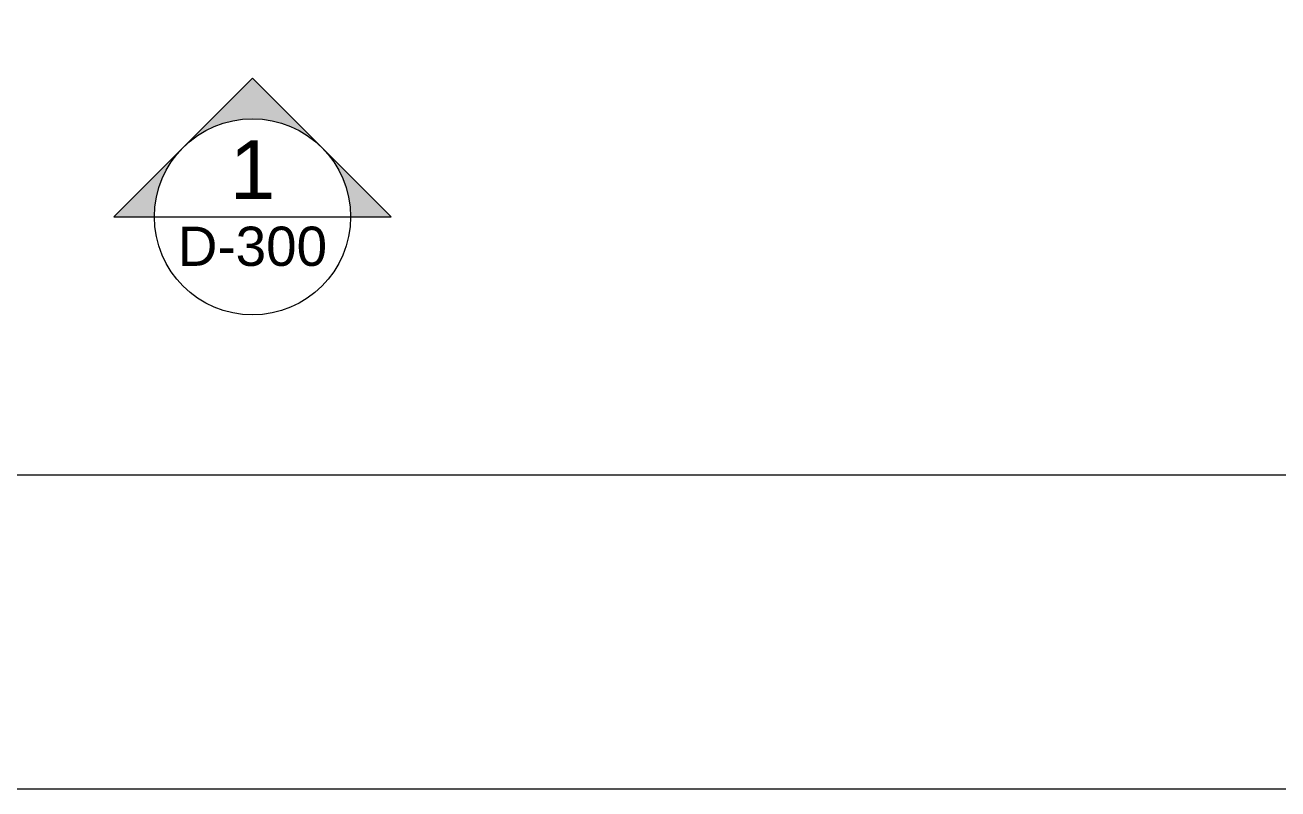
# Model space of a CAD drawing. Extents: x -1439 to 23780, y -1362 to 4476.
# Drawn here: x 8863.5 to 9182.8, y 0 to 194.7 of the extents above; entities that cross this region are included whole.
import ezdxf
from ezdxf.enums import TextEntityAlignment as Align

# ---------------------------------------------------------------- set-up
doc = ezdxf.new("R2010")
doc.units = 0
doc.header["$MEASUREMENT"] = 0
doc.layers.get('0').update_dxf_attribs({"color": 9, "lineweight": 9})
doc.layers.add('Audi$0$21', color=8, linetype='Continuous', lineweight=9)
doc.layers.add('Audi$0$40A', color=8, linetype='Continuous', lineweight=9, plot=False)
doc.styles.add('Audi$0$Arial', font='arial.ttf', dxfattribs={"height": 2.5})

# ---------------------------------------------------------------- blocks, each defined once
blk = doc.blocks.new('Audi$0$0_exteriorelevation1')
h = blk.add_hatch(color=256)
h.dxf.hatch_style = 1
h.paths.add_polyline_path([(0, 7.071), (-3.536, 3.536, -0.414214), (3.536, 3.536)])
h = blk.add_hatch(color=256)
edge = h.paths.add_edge_path()
edge.add_arc((0, 0), 5, 135, 180)
edge.add_line((-5, 0), (-7.071, 0))
edge.add_line((-7.071, 0), (-3.536, 3.536))
edge = h.paths.add_edge_path()
edge.add_line((5, 0), (7.071, 0))
edge.add_line((7.071, 0), (3.536, 3.536))
edge.add_arc((0, 0), 5, 0, 45, ccw=False)
blk.add_lwpolyline([(7.071, 0), (0, 7.071), (-7.071, 0), (7.071, 0)])
blk.add_lwpolyline([(7.071, 0), (0, 7.071), (-7.071, 0), (7.071, 0)])
blk.add_circle((0, 0), 5)
at = {"style": 'Audi$0$Arial'}
blk.add_attdef('KESITADI', text='', height=3, dxfattribs=at).set_placement((0, 0), align=Align.BOTTOM_CENTER)
blk.add_attdef('PAFTAADI', text='', height=2, dxfattribs=at).set_placement((0, -0.5), align=Align.TOP_CENTER)

msp = doc.modelspace()

# ---------------------------------------------------------------- linework, layer by layer
at = {"layer": 'Audi$0$40A'}
for points in [[(11890, 4205), (5945, 4205), (5945, 0), (11890, 0)], [(11350.06, 80), (6025, 80), (6025, 4125), (11350.06, 4125)]]:
    msp.add_lwpolyline(points, close=True, dxfattribs=at)

# ---------------------------------------------------------------- block references
at = {"layer": 'Audi$0$21', "xscale": 5, "yscale": 5, "zscale": 5}
msp.add_blockref('Audi$0$0_exteriorelevation1', (8921.48, 145.8), dxfattribs=at).add_auto_attribs({'KESITADI': '1', 'PAFTAADI': 'D-300'})

doc.saveas('drawing.dxf')
